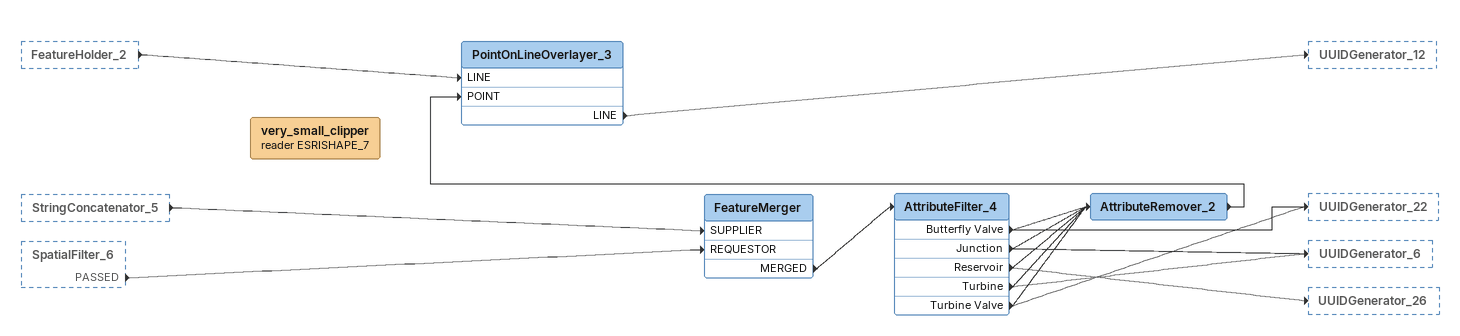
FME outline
FeatureHolder_2 [outside]
    -> PointOnLineOverlayer_3 [LINE]
StringConcatenator_5 [outside]
    -> FeatureMerger [SUPPLIER]
SpatialFilter_6 [outside]
    PASSED -> FeatureMerger [REQUESTOR]
very_small_clipper (reader ESRISHAPE_7)
FeatureMerger
    MERGED -> AttributeFilter_4
AttributeFilter_4
    Butterfly Valve -> UUIDGenerator_22
    Butterfly Valve -> AttributeRemover_2
    Junction -> AttributeRemover_2
    Junction -> UUIDGenerator_6
    Reservoir -> AttributeRemover_2
    Reservoir -> UUIDGenerator_26
    Turbine -> UUIDGenerator_6
    Turbine -> AttributeRemover_2
    Turbine Valve -> UUIDGenerator_22
    Turbine Valve -> AttributeRemover_2
AttributeRemover_2
    -> PointOnLineOverlayer_3 [POINT]
PointOnLineOverlayer_3
    LINE -> UUIDGenerator_12
